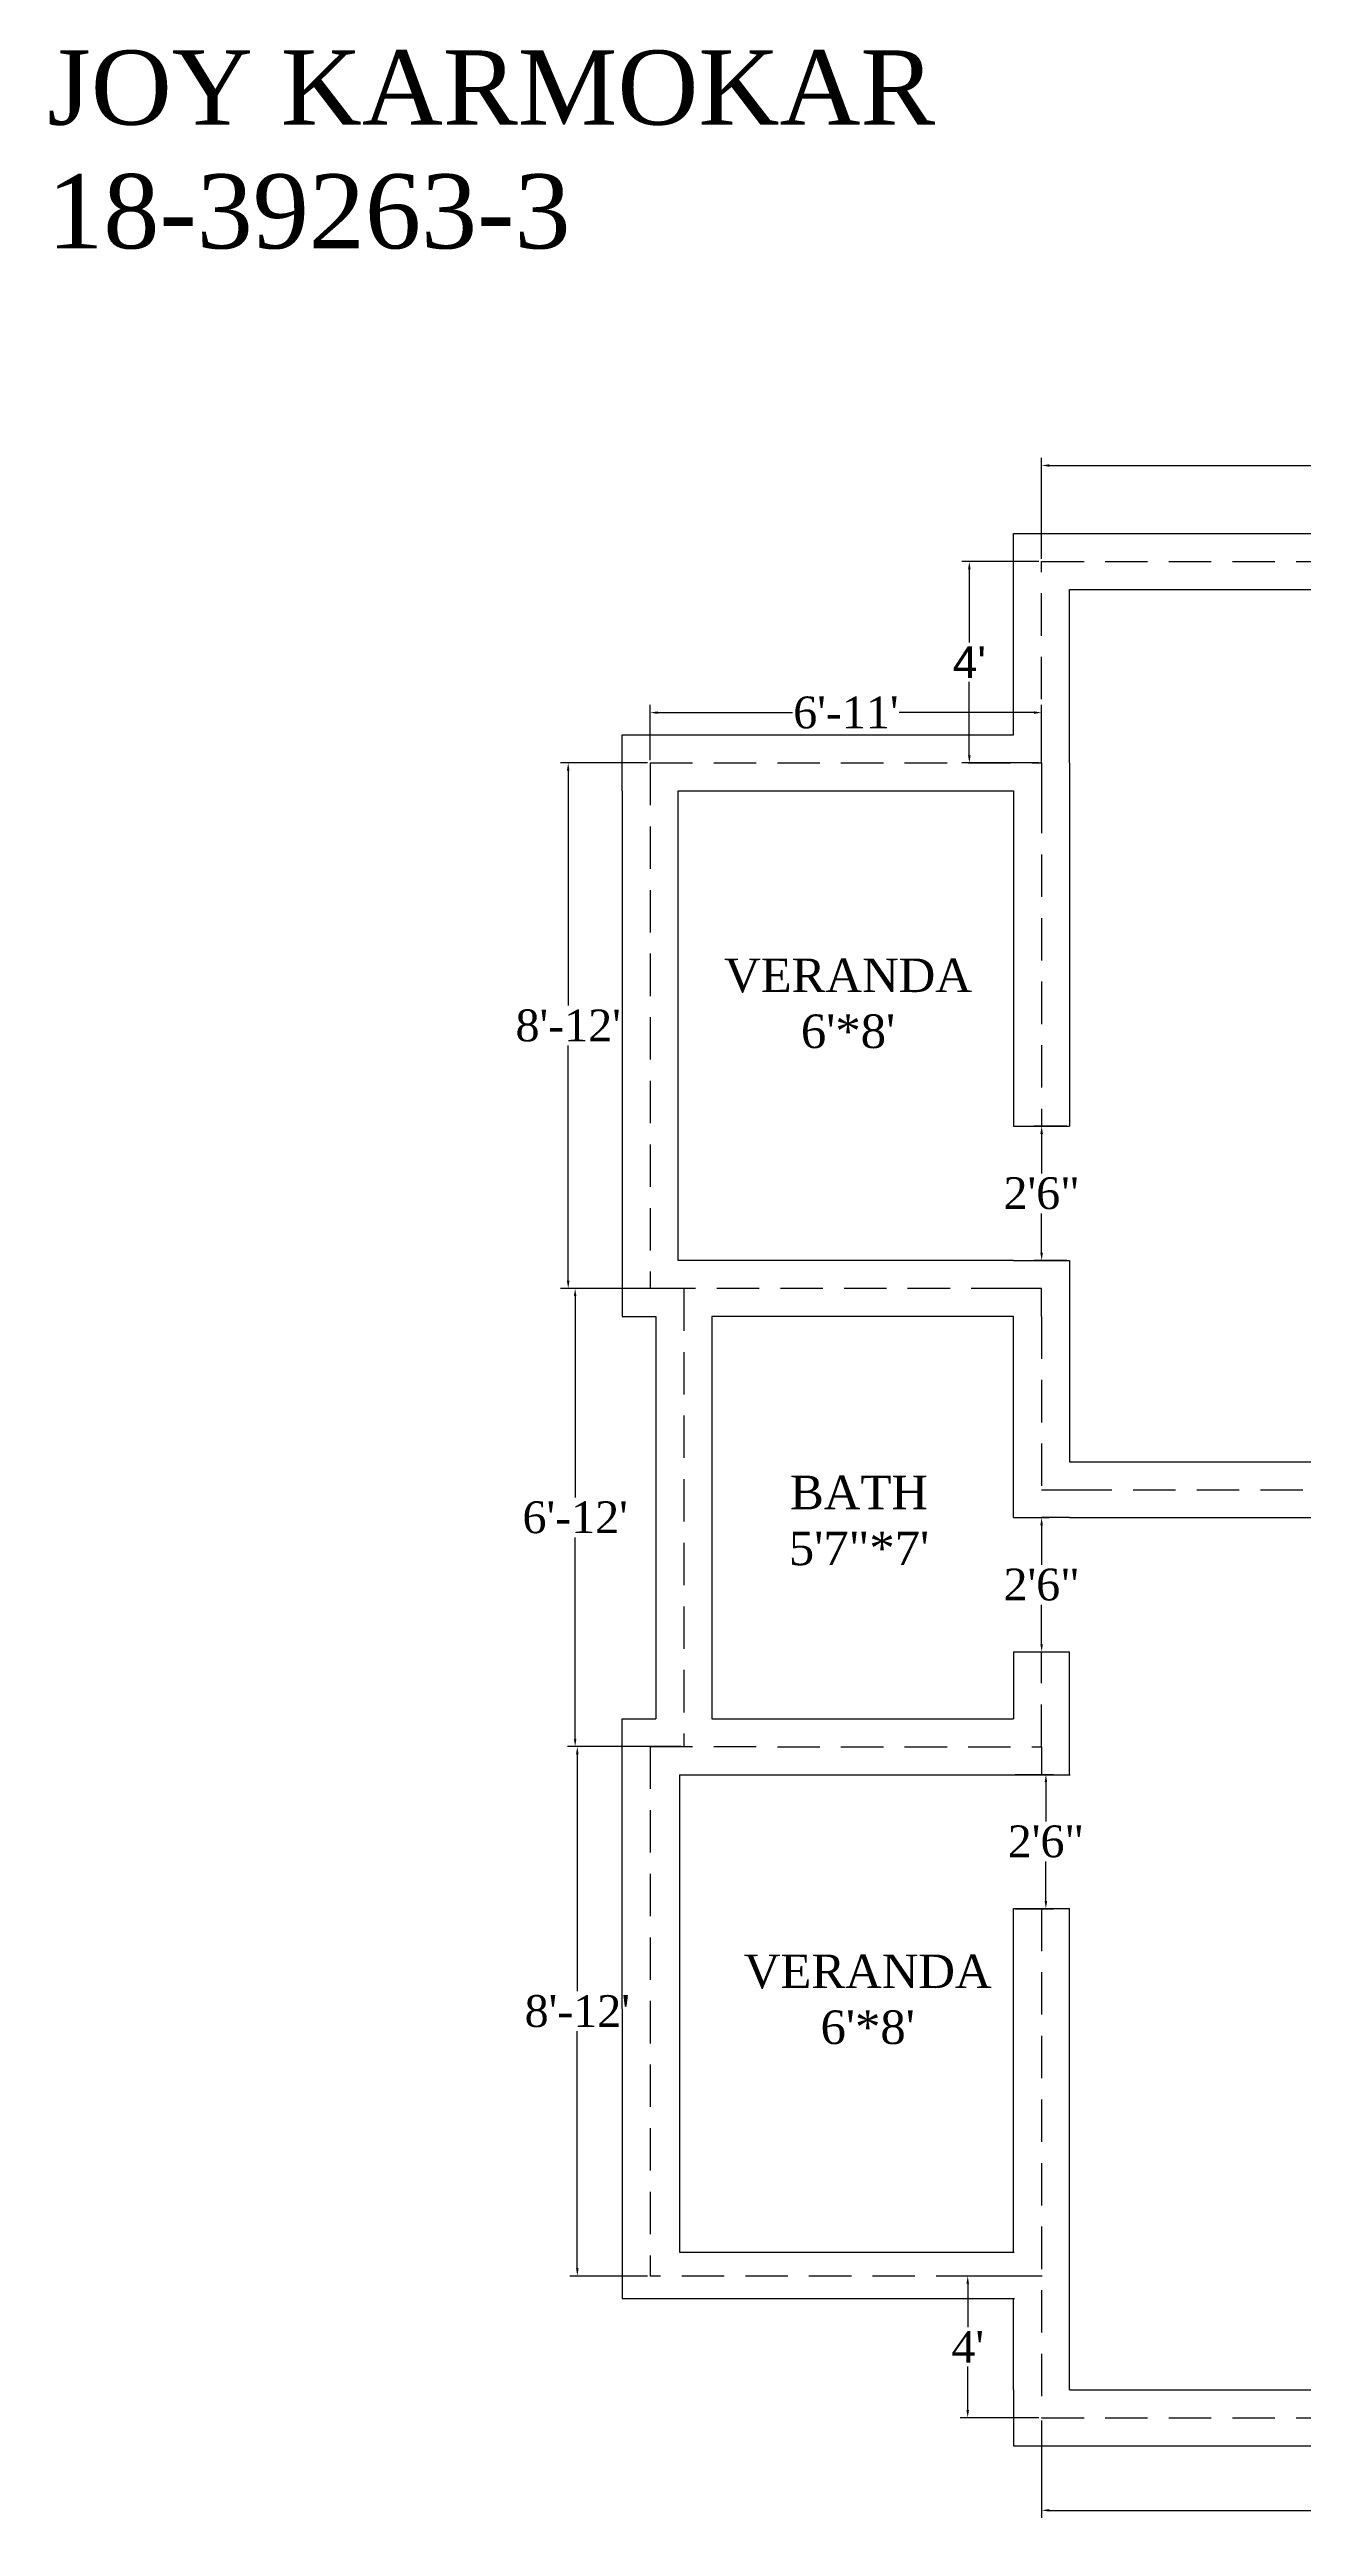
# Model space of a CAD drawing. Header units: inches. Extents: x 12 to 130, y 10 to 69.
# Drawn here: x 12.2 to 41.7, y 10.1 to 68.6 of the extents above; entities that cross this region are included whole.
import ezdxf

# ---------------------------------------------------------------- set-up
doc = ezdxf.new("R2010")
doc.units = ezdxf.units.IN
doc.header["$LTSCALE"] = 2
doc.header["$MEASUREMENT"] = 0
doc.linetypes.add('HIDDENX2', pattern=[0.75, 0.5, -0.25])
doc.styles.get("Standard").update_dxf_attribs({"font": 'arial.ttf'})
doc.dimstyles.get("Standard").update_dxf_attribs({"dimtxt": 0.18, "dimasz": 0.18, "dimexe": 0.18, "dimexo": 0.0625, "dimgap": 0.09, "dimtad": 0, "dimtih": 1, "dimtoh": 1, "dimdec": 4, "dimzin": 0, "dimdsep": 46, "dimtxsty": 'Standard', "dimcen": 0.09, "dimadec": 0, "dimazin": 0, "dimtfac": 1, "dimtdec": 4, "dimtofl": 0, "dimtmove": 0, "dimatfit": 3, "dimfxl": 1, "dimtolj": 1, "dimtzin": 0, "dimarcsym": 0})

# ---------------------------------------------------------------- blocks, each defined once
blk = doc.blocks.new('*D2')
at = {"color": 0, "lineweight": -2, "transparency": 16777216}
for p, q in [((34.981, 33.938), (35.758, 33.938)), ((35.578, 33.758), (35.578, 32.827)), ((35.578, 30.953), (35.578, 31.884)), ((34.981, 30.773), (35.758, 30.773))]:
    blk.add_line(p, q, dxfattribs=at)
at = {"color": 0, "transparency": 16777216}
for points in [[(35.548, 33.758), (35.608, 33.758), (35.578, 33.938)], [(35.548, 30.953), (35.608, 30.953), (35.578, 30.773)]]:
    blk.add_solid(points, dxfattribs=at)
at = {"layer": 'Defpoints', "color": 0, "transparency": 16777216}
for p in [(34.918, 33.938), (34.918, 30.773), (35.578, 30.773)]:
    blk.add_point(p, dxfattribs=at)
at = {"color": 0, "transparency": 16777216, "insert": (35.578, 32.355), "char_height": 0.18, "attachment_point": 5}
blk.add_mtext('\\A1;{\\fTimes New Roman|b0|i0|c0|p18;\\H4.16667x;2\'6"}', dxfattribs=at)
blk = doc.blocks.new('*D3')
at = {"color": 0, "lineweight": -2, "transparency": 16777216}
for p, q in [((36.174, 43.169), (35.398, 43.169)), ((35.578, 42.989), (35.578, 42.058)), ((35.578, 40.184), (35.578, 41.115)), ((36.174, 40.004), (35.398, 40.004))]:
    blk.add_line(p, q, dxfattribs=at)
at = {"color": 0, "transparency": 16777216}
for points in [[(35.548, 42.989), (35.608, 42.989), (35.578, 43.169)], [(35.548, 40.184), (35.608, 40.184), (35.578, 40.004)]]:
    blk.add_solid(points, dxfattribs=at)
at = {"layer": 'Defpoints', "color": 0, "transparency": 16777216}
for p in [(35.578, 43.169), (36.237, 43.169), (36.237, 40.004)]:
    blk.add_point(p, dxfattribs=at)
at = {"color": 0, "transparency": 16777216, "insert": (35.578, 41.586), "char_height": 0.18, "attachment_point": 5}
blk.add_mtext('\\A1;{\\fTimes New Roman|b0|i0|c0|p18;\\H4.16667x;2\'6"}', dxfattribs=at)
blk = doc.blocks.new('*D6')
at = {"color": 0, "lineweight": -2, "transparency": 16777216}
for p, q in [((35.578, 56.55), (35.578, 58.934)), ((35.758, 58.754), (44.239, 58.754)), ((55.706, 58.754), (47.225, 58.754)), ((55.886, 56.55), (55.886, 58.934))]:
    blk.add_line(p, q, dxfattribs=at)
at = {"color": 0, "transparency": 16777216}
for points in [[(35.758, 58.784), (35.758, 58.724), (35.578, 58.754)], [(55.706, 58.784), (55.706, 58.724), (55.886, 58.754)]]:
    blk.add_solid(points, dxfattribs=at)
at = {"layer": 'Defpoints', "color": 0, "transparency": 16777216}
for p in [(35.578, 58.754), (35.578, 56.487), (55.886, 56.487)]:
    blk.add_point(p, dxfattribs=at)
at = {"color": 0, "transparency": 16777216, "insert": (45.732, 58.754), "char_height": 0.18, "attachment_point": 5}
blk.add_mtext("\\A1;{\\fTimes New Roman|b0|i0|c0|p18;\\H4.16667x;13'-12'}", dxfattribs=at)
blk = doc.blocks.new('*D12')
at = {"color": 0, "lineweight": -2, "transparency": 16777216}
for p, q in [((35.578, 12.644), (35.578, 10.343)), ((55.886, 12.644), (55.886, 10.343)), ((35.758, 10.523), (44.239, 10.523)), ((55.706, 10.523), (47.225, 10.523))]:
    blk.add_line(p, q, dxfattribs=at)
at = {"color": 0, "transparency": 16777216}
for points in [[(35.758, 10.553), (35.758, 10.493), (35.578, 10.523)], [(55.706, 10.553), (55.706, 10.493), (55.886, 10.523)]]:
    blk.add_solid(points, dxfattribs=at)
at = {"layer": 'Defpoints', "color": 0, "transparency": 16777216}
for p in [(35.578, 12.706), (55.886, 12.706), (35.578, 10.523)]:
    blk.add_point(p, dxfattribs=at)
at = {"color": 0, "transparency": 16777216, "insert": (45.732, 10.523), "char_height": 0.18, "attachment_point": 5}
blk.add_mtext("\\A1;{\\fTimes New Roman|b0|i0|c0|p18;\\H4.16667x;13'-12'}", dxfattribs=at)
blk = doc.blocks.new('*D13')
at = {"color": 0, "lineweight": -2, "transparency": 16777216}
for p, q in [((26.347, 51.803), (26.347, 53.105)), ((26.527, 52.925), (29.705, 52.925)), ((35.398, 52.925), (32.219, 52.925)), ((35.578, 51.803), (35.578, 53.105))]:
    blk.add_line(p, q, dxfattribs=at)
at = {"color": 0, "transparency": 16777216}
for points in [[(26.527, 52.955), (26.527, 52.895), (26.347, 52.925)], [(35.398, 52.955), (35.398, 52.895), (35.578, 52.925)]]:
    blk.add_solid(points, dxfattribs=at)
at = {"layer": 'Defpoints', "color": 0, "transparency": 16777216}
for p in [(35.578, 52.925), (26.347, 51.74), (35.578, 51.74)]:
    blk.add_point(p, dxfattribs=at)
at = {"color": 0, "transparency": 16777216, "insert": (30.962, 52.925), "char_height": 0.18, "attachment_point": 5}
blk.add_mtext("\\A1;{\\fTimes New Roman|b0|i0|c0|p18;\\H4.16667x;6'-11'}", dxfattribs=at)
blk = doc.blocks.new('*D14')
at = {"color": 0, "lineweight": -2, "transparency": 16777216}
for p, q in [((35.515, 56.487), (33.693, 56.487)), ((33.873, 56.307), (33.873, 54.579)), ((33.873, 51.92), (33.873, 53.649)), ((35.515, 51.74), (33.693, 51.74))]:
    blk.add_line(p, q, dxfattribs=at)
at = {"color": 0, "transparency": 16777216}
for points in [[(33.843, 56.307), (33.903, 56.307), (33.873, 56.487)], [(33.843, 51.92), (33.903, 51.92), (33.873, 51.74)]]:
    blk.add_solid(points, dxfattribs=at)
at = {"layer": 'Defpoints', "color": 0, "transparency": 16777216}
for p in [(35.578, 56.487), (33.873, 51.74), (35.578, 51.74)]:
    blk.add_point(p, dxfattribs=at)
at = {"color": 0, "transparency": 16777216, "insert": (33.873, 54.114), "char_height": 0.18, "attachment_point": 5}
blk.add_mtext("\\A1;{\\H4.16667x;4'}", dxfattribs=at)
blk = doc.blocks.new('*D19')
at = {"color": 0, "lineweight": -2, "transparency": 16777216}
for p, q in [((34.955, 27.879), (35.859, 27.879)), ((35.679, 27.699), (35.679, 26.768)), ((35.679, 24.894), (35.679, 25.825)), ((34.955, 24.714), (35.859, 24.714))]:
    blk.add_line(p, q, dxfattribs=at)
at = {"color": 0, "transparency": 16777216}
for points in [[(35.649, 27.699), (35.709, 27.699), (35.679, 27.879)], [(35.649, 24.894), (35.709, 24.894), (35.679, 24.714)]]:
    blk.add_solid(points, dxfattribs=at)
at = {"layer": 'Defpoints', "color": 0, "transparency": 16777216}
for p in [(34.893, 27.879), (34.893, 24.714), (35.679, 24.714)]:
    blk.add_point(p, dxfattribs=at)
at = {"color": 0, "transparency": 16777216, "insert": (35.679, 26.297), "char_height": 0.18, "attachment_point": 5}
blk.add_mtext('\\A1;{\\fTimes New Roman|b0|i0|c0|p18;\\H4.16667x;2\'6"}', dxfattribs=at)
blk = doc.blocks.new('*D25')
at = {"color": 0, "lineweight": -2, "transparency": 16777216}
for p, q in [((26.284, 51.74), (24.233, 51.74)), ((24.413, 51.56), (24.413, 46.014)), ((24.413, 39.524), (24.413, 45.071)), ((26.284, 39.344), (24.233, 39.344))]:
    blk.add_line(p, q, dxfattribs=at)
at = {"color": 0, "transparency": 16777216}
for points in [[(24.383, 51.56), (24.443, 51.56), (24.413, 51.74)], [(24.383, 39.524), (24.443, 39.524), (24.413, 39.344)]]:
    blk.add_solid(points, dxfattribs=at)
at = {"layer": 'Defpoints', "color": 0, "transparency": 16777216}
for p in [(26.347, 51.74), (24.413, 39.344), (26.347, 39.344)]:
    blk.add_point(p, dxfattribs=at)
at = {"color": 0, "transparency": 16777216, "insert": (24.413, 45.542), "char_height": 0.18, "attachment_point": 5}
blk.add_mtext("\\A1;{\\fTimes New Roman|b0|i0|c0|p18;\\H4.16667x;8'-12'}", dxfattribs=at)
blk = doc.blocks.new('*D26')
at = {"color": 0, "lineweight": -2, "transparency": 16777216}
for p, q in [((27.075, 39.344), (24.397, 39.344)), ((24.577, 39.164), (24.577, 34.412)), ((24.577, 28.717), (24.577, 33.469)), ((27.075, 28.537), (24.397, 28.537))]:
    blk.add_line(p, q, dxfattribs=at)
at = {"color": 0, "transparency": 16777216}
for points in [[(24.547, 39.164), (24.607, 39.164), (24.577, 39.344)], [(24.547, 28.717), (24.607, 28.717), (24.577, 28.537)]]:
    blk.add_solid(points, dxfattribs=at)
at = {"layer": 'Defpoints', "color": 0, "transparency": 16777216}
for p in [(27.138, 39.344), (24.577, 28.537), (27.138, 28.537)]:
    blk.add_point(p, dxfattribs=at)
at = {"color": 0, "transparency": 16777216, "insert": (24.577, 33.941), "char_height": 0.18, "attachment_point": 5}
blk.add_mtext("\\A1;{\\fTimes New Roman|b0|i0|c0|p18;\\H4.16667x;6'-12'}", dxfattribs=at)
blk = doc.blocks.new('*D27')
at = {"color": 0, "lineweight": -2, "transparency": 16777216}
for p, q in [((26.284, 28.538), (24.448, 28.538)), ((24.628, 28.358), (24.628, 22.765)), ((24.628, 16.23), (24.628, 21.822)), ((26.284, 16.05), (24.448, 16.05))]:
    blk.add_line(p, q, dxfattribs=at)
at = {"color": 0, "transparency": 16777216}
for points in [[(24.598, 28.358), (24.658, 28.358), (24.628, 28.538)], [(24.598, 16.23), (24.658, 16.23), (24.628, 16.05)]]:
    blk.add_solid(points, dxfattribs=at)
at = {"layer": 'Defpoints', "color": 0, "transparency": 16777216}
for p in [(26.347, 28.538), (24.628, 16.05), (26.347, 16.05)]:
    blk.add_point(p, dxfattribs=at)
at = {"color": 0, "transparency": 16777216, "insert": (24.628, 22.294), "char_height": 0.18, "attachment_point": 5}
blk.add_mtext("\\A1;{\\fTimes New Roman|b0|i0|c0|p18;\\H4.16667x;8'-12'}", dxfattribs=at)
blk = doc.blocks.new('*D28')
at = {"color": 0, "lineweight": -2, "transparency": 16777216}
for p, q in [((35.515, 16.05), (33.655, 16.05)), ((33.835, 15.87), (33.835, 14.843)), ((33.835, 12.886), (33.835, 13.913)), ((35.515, 12.706), (33.655, 12.706))]:
    blk.add_line(p, q, dxfattribs=at)
at = {"color": 0, "transparency": 16777216}
for points in [[(33.805, 15.87), (33.865, 15.87), (33.835, 16.05)], [(33.805, 12.886), (33.865, 12.886), (33.835, 12.706)]]:
    blk.add_solid(points, dxfattribs=at)
at = {"layer": 'Defpoints', "color": 0, "transparency": 16777216}
for p in [(35.578, 16.05), (33.835, 12.706), (35.578, 12.706)]:
    blk.add_point(p, dxfattribs=at)
at = {"color": 0, "transparency": 16777216, "insert": (33.835, 14.378), "char_height": 0.18, "attachment_point": 5}
blk.add_mtext("\\A1;{\\fTimes New Roman|b0|i0|c0|p18;\\H4.16667x;4'}", dxfattribs=at)

msp = doc.modelspace()

# ---------------------------------------------------------------- linework, layer by layer
for p, q in [((34.91824, 52.39948), (34.91824, 57.14684)), ((34.91824, 57.14684), (36.23695, 57.14684)), ((36.23695, 57.14684), (55.22639, 57.14684)), ((34.91824, 52.39948), (34.91824, 55.82813)), ((36.23695, 55.82813), (55.22639, 55.82813)), ((36.23695, 51.74013), (36.23695, 55.82813)), ((25.68726, 51.08077), (25.68726, 52.39948)), ((25.68726, 52.39948), (27.00597, 52.39948)), ((27.00597, 52.39948), (34.91824, 52.39948)), ((36.23695, 51.74013), (36.23695, 51.08077)), ((25.68726, 51.08077), (25.68726, 43.1685)), ((27.00597, 40.0036), (27.00597, 51.08077)), ((27.00597, 51.08077), (34.91824, 51.08077)), ((34.91824, 51.08077), (34.91824, 43.1685)), ((36.23695, 51.08077), (36.23695, 43.1685)), ((25.68726, 43.1685), (25.68726, 39.34424)), ((34.91824, 43.1685), (36.23695, 43.1685)), ((27.79719, 40.0036), (27.00597, 40.0036)), ((34.91824, 40.0036), (27.79719, 40.0036)), ((34.91824, 40.0036), (36.23695, 40.0036)), ((36.23695, 40.0036), (36.23695, 35.25623)), ((25.68726, 39.34424), (25.68726, 38.68488)), ((25.68726, 38.68488), (26.47848, 38.68488)), ((26.47848, 38.68488), (26.47848, 29.19016)), ((34.91824, 38.68488), (27.79719, 38.68488)), ((27.79719, 38.68488), (27.79719, 29.19016)), ((34.91824, 33.93752), (34.91824, 38.68488)), ((36.23695, 35.25623), (64.99608, 35.25623)), ((35.57759, 34.59688), (36.23695, 34.59688)), ((34.91824, 33.93752), (35.57759, 33.93752)), ((36.23695, 33.93752), (35.57759, 33.93752)), ((36.23695, 33.93752), (64.98783, 33.93752)), ((34.91824, 30.77262), (34.91824, 29.19016)), ((34.91824, 30.77262), (36.23695, 30.77262)), ((36.23695, 30.1779), (36.23695, 30.77262)), ((36.23695, 29.19016), (36.23695, 30.1779)), ((25.67584, 29.19016), (26.47848, 29.19016)), ((25.67584, 29.19016), (25.68726, 15.51738)), ((27.79719, 29.19016), (34.91824, 29.19016)), ((36.23695, 27.87145), (36.23695, 29.19016)), ((27.0395, 27.87145), (27.0395, 16.61039)), ((27.0395, 27.87145), (27.79719, 27.87145)), ((27.79719, 27.87145), (36.25359, 27.87145)), ((34.91525, 24.71454), (36.23803, 24.71454)), ((34.91824, 16.61039), (34.91824, 24.71454)), ((36.23695, 13.36563), (36.23695, 24.71454)), ((27.0395, 16.61039), (34.93156, 16.61039)), ((25.68726, 15.51738), (34.93624, 15.51738)), ((34.91824, 13.36563), (34.91824, 15.51738)), ((34.91824, 13.36563), (34.91824, 12.04691)), ((36.23695, 13.36563), (55.22639, 13.36563)), ((34.91824, 12.04691), (36.23695, 12.04691)), ((36.23695, 12.04691), (55.22639, 12.04691))]:
    msp.add_line(p, q)
at = {"color": 1, "linetype": 'HIDDENX2'}
for p, q in [((35.57759, 51.74013), (35.57759, 56.48749)), ((35.57759, 56.48749), (55.88575, 56.48749)), ((26.34661, 51.74013), (26.34661, 39.34424)), ((26.34661, 51.74013), (35.57759, 51.74013)), ((35.57759, 51.74013), (35.57759, 51.08077)), ((35.57759, 51.08077), (35.57759, 43.1685)), ((34.91824, 39.34424), (26.34661, 39.34424)), ((27.13784, 39.34424), (27.13784, 28.53702)), ((35.57759, 39.34424), (34.91824, 39.34424)), ((35.57759, 38.68488), (35.57759, 39.34424)), ((35.57759, 38.68488), (35.57759, 34.59688)), ((36.23695, 34.59688), (64.98989, 34.59688)), ((35.57759, 30.1779), (35.57759, 30.77262)), ((35.57759, 28.53081), (35.57759, 30.1779)), ((26.34661, 28.53761), (35.57759, 28.53081)), ((26.34661, 28.53761), (26.34661, 16.05001)), ((35.57759, 28.53081), (35.57759, 27.87145)), ((35.57759, 24.71454), (35.57759, 12.70627)), ((35.59079, 16.05001), (26.34661, 16.05001)), ((35.57759, 12.70627), (55.88575, 12.70627))]:
    msp.add_line(p, q, dxfattribs=at)

# ---------------------------------------------------------------- texts
at = {"insert": (12.1263, 68.54552), "char_height": 1.7513081, "width": 30.7369682, "attachment_point": 1}
msp.add_mtext('{\\fTimes New Roman|b0|i0|c0|p18;JOY KARMOKAR\\P18-39263-3}', dxfattribs=at)
at = {"char_height": 0.7912268, "attachment_point": 2}
for s, insert in [("{\\fTimes New Roman|b0|i0|c0|p18;VERANDA\\P6'*8'}", (31.01206, 47.12444)), ('{\\fTimes New Roman|b0|i0|c0|p18;BATH\\P5\'7"*7\'}', (31.27123, 34.92746)), ("{\\fTimes New Roman|b0|i0|c0|p18;VERANDA\\P6'*8'}", (31.47611, 23.63287))]:
    msp.add_mtext(s, dxfattribs=dict(at, insert=insert))

# ---------------------------------------------------------------- dimensions: what is measured, and where the dimension line sits
for base, p1, p2, picture, middle in [((35.57759, 58.75369), (55.88575, 56.48749), (35.57759, 56.48749), '*D6', (45.73167, 58.75369)), ((35.57759, 10.5234), (55.88575, 12.70627), (35.57759, 12.70627), '*D12', (45.73167, 10.5234))]:
    dim = msp.add_linear_dim(base=base, p1=p1, p2=p2, text="{\\fTimes New Roman|b0|i0|c0|p18;\\H4.16667x;13'-12'}", dimstyle='Standard')
    dim.commit()
    dim.dimension.update_dxf_attribs({"geometry": picture, "text_midpoint": middle})
for base, p1, p2, text, picture, middle in [((33.87254, 51.74013), (35.57759, 56.48749), (35.57759, 51.74013), "{\\H4.16667x;4'}", '*D14', (33.87254, 54.11381)), ((24.41258, 39.34424), (26.34661, 51.74013), (26.34661, 39.34424), "{\\fTimes New Roman|b0|i0|c0|p18;\\H4.16667x;8'-12'}", '*D25', (24.41258, 45.54218)), ((35.57759, 43.1685), (36.23695, 40.0036), (36.23695, 43.1685), '{\\fTimes New Roman|b0|i0|c0|p18;\\H4.16667x;2\'6"}', '*D3', (35.57759, 41.58605)), ((24.57711, 28.53702), (27.13784, 39.34424), (27.13784, 28.53702), "{\\fTimes New Roman|b0|i0|c0|p18;\\H4.16667x;6'-12'}", '*D26', (24.57711, 33.94063)), ((35.57759, 30.77262), (34.91824, 33.93752), (34.91824, 30.77262), '{\\fTimes New Roman|b0|i0|c0|p18;\\H4.16667x;2\'6"}', '*D2', (35.57759, 32.35507)), ((24.62794, 16.05001), (26.34661, 28.53761), (26.34661, 16.05001), "{\\fTimes New Roman|b0|i0|c0|p18;\\H4.16667x;8'-12'}", '*D27', (24.62794, 22.29381)), ((33.8348, 12.70627), (35.57759, 16.05001), (35.57759, 12.70627), "{\\fTimes New Roman|b0|i0|c0|p18;\\H4.16667x;4'}", '*D28', (33.8348, 14.37814))]:
    dim = msp.add_linear_dim(base=base, p1=p1, p2=p2, angle=90, text=text, dimstyle='Standard')
    dim.commit()
    dim.dimension.update_dxf_attribs({"geometry": picture, "text_midpoint": middle})
dim = msp.add_linear_dim(base=(35.57759, 52.92525), p1=(26.34661, 51.74013), p2=(35.57759, 51.74013), text="{\\fTimes New Roman|b0|i0|c0|p18;\\H4.16667x;6'-11'}", dimstyle='Standard')
dim.commit()
dim.dimension.update_dxf_attribs({"geometry": '*D13', "text_midpoint": (30.9621, 52.92525), "dimtype": 160})
dim = msp.add_linear_dim(base=(35.67929, 24.71418), p1=(34.89275, 27.87909), p2=(34.89275, 24.71418), angle=90, text='{\\fTimes New Roman|b0|i0|c0|p18;\\H4.16667x;2\'6"}', dimstyle='Standard')
dim.commit()
dim.dimension.update_dxf_attribs({"geometry": '*D19', "text_midpoint": (35.67929, 26.29663), "dimtype": 160})

doc.saveas('drawing.dxf')
